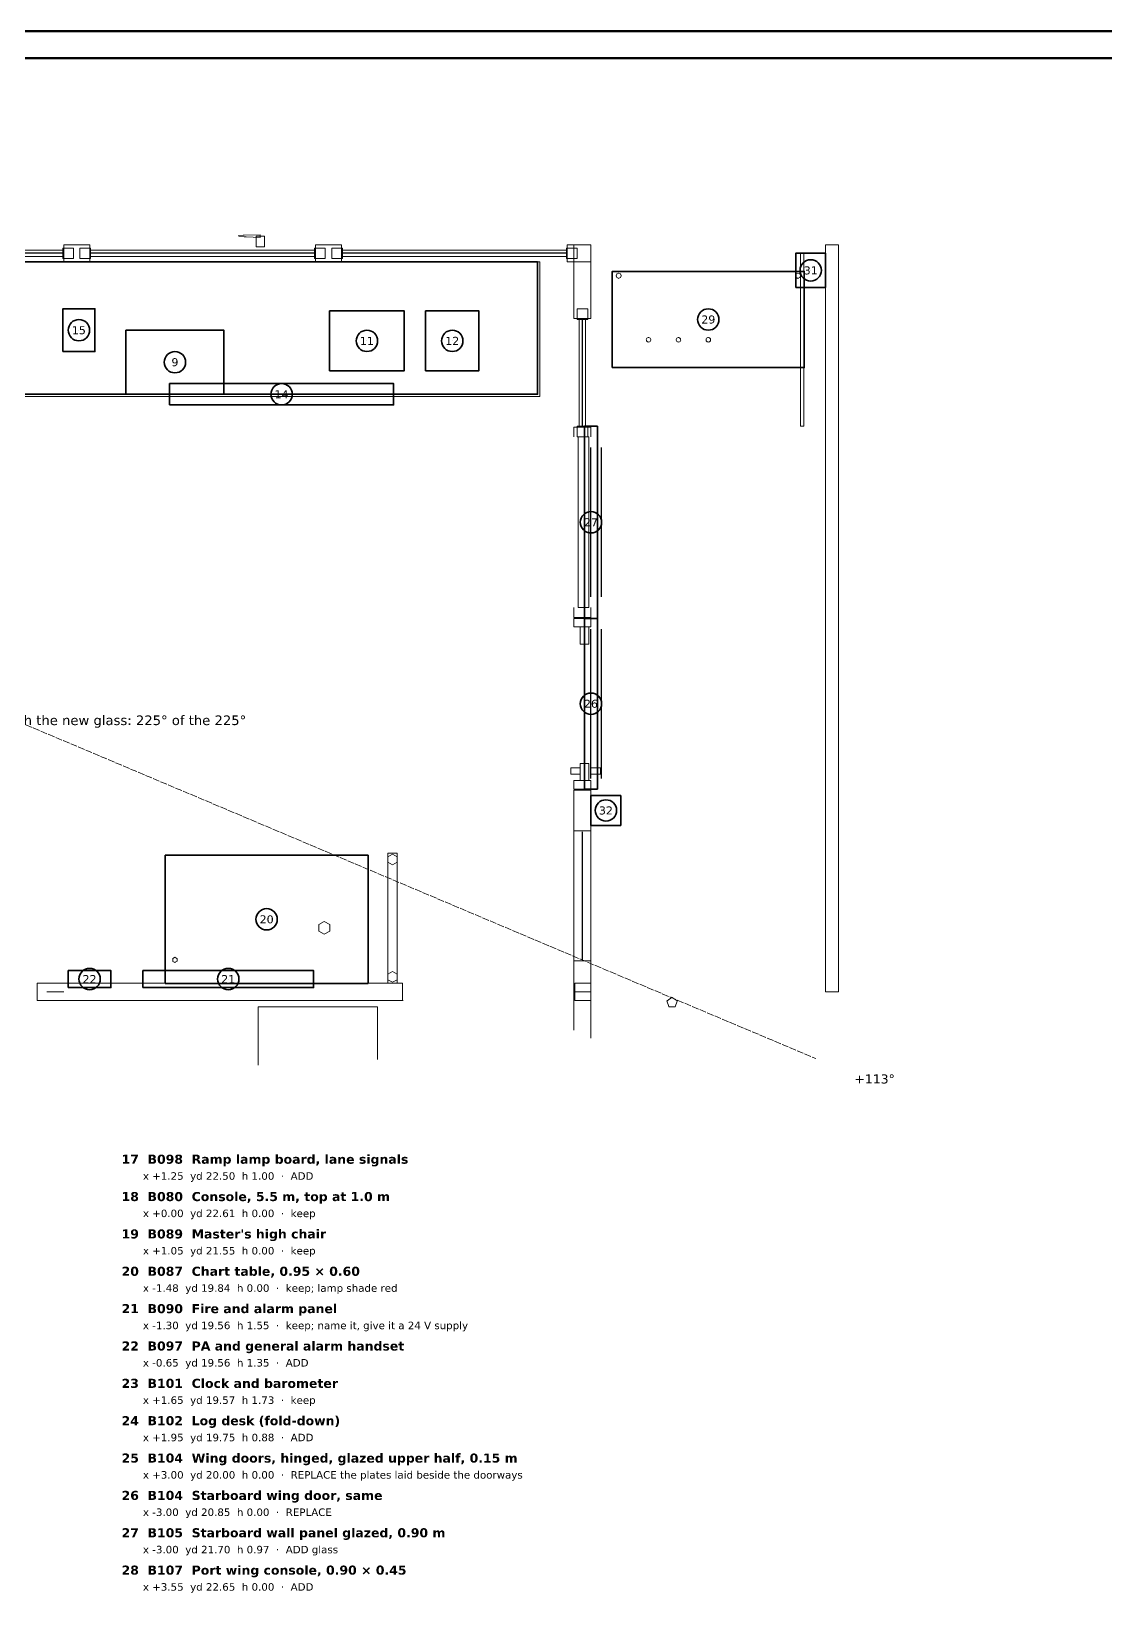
# Model space of a CAD drawing. Header units: millimetres. Extents: x 5 to 836, y 5 to 589.
# Drawn here: x 219.1 to 420.5, y 295.5 to 589 of the extents above; entities that cross this region are included whole.
import ezdxf
from ezdxf.enums import TextEntityAlignment as Align

# ---------------------------------------------------------------- set-up
doc = ezdxf.new("R2010")
doc.units = ezdxf.units.MM
doc.linetypes.add('DASHED', pattern=[1.524, 1.27, -0.254])
doc.layers.add('FRAME', color=7, linetype='CONTINUOUS', lineweight=50)
doc.layers.add('TEXT', color=7, linetype='CONTINUOUS', lineweight=18)
for name, color, linetype, lineweight, true_color in [('GLASS', 5, 'CONTINUOUS', 25, 0x1e5ac8), ('LOW', 8, 'CONTINUOUS', 13, 0x8c8c8c), ('NEW', 6, 'CONTINUOUS', 35, 0x960096), ('SIGHT', 30, 'DASHED', 18, 0xd76900)]:
    doc.layers.add(name, color=color, linetype=linetype, lineweight=lineweight, true_color=true_color)
doc.styles.add('SANS', font='DejaVuSans.ttf')
doc.styles.add('SANSB', font='DejaVuSans-Bold.ttf')

msp = doc.modelspace()

# ---------------------------------------------------------------- linework, layer by layer
at = {"layer": 'FRAME'}
for points in [[(5, 5), (836, 5), (836, 589), (5, 589)], [(10, 10), (831, 10), (831, 584), (10, 584)]]:
    msp.add_lwpolyline(points, close=True, dxfattribs=at)
at = {"layer": 'GLASS'}
for p, q in [((225, 547.4), (183, 547.4)), ((272.2, 547.4), (230.2, 547.4)), ((319.4, 547.4), (277.4, 547.4)), ((322.4, 515), (322.4, 535)), ((324, 483), (324, 511)), ((326, 483), (326, 511)), ((324, 449), (324, 477)), ((326, 449), (326, 477)), ((322.4, 415), (322.4, 439))]:
    msp.add_line(p, q, dxfattribs=at)
at = {"layer": 'LOW'}
for p, q in [((225.16, 549.01), (225.16, 547.55)), ((225.16, 549.01), (227.82, 549.01)), ((230.04, 549.01), (227.82, 549.01)), ((230.04, 549.01), (230.04, 547.26)), ((257.83, 550.67), (258.81, 550.8)), ((258.05, 550.64), (257.83, 550.67)), ((258.98, 550.5), (258.05, 550.64)), ((258.81, 550.8), (258.99, 550.82)), ((259.37, 550.48), (258.98, 550.5)), ((262.01, 550.85), (258.99, 550.82)), ((262, 550.36), (259.37, 550.48)), ((261.23, 549.59), (261.23, 550.59)), ((261.99, 550.59), (261.23, 550.59)), ((261.23, 548.6), (261.23, 549.59)), ((262, 550.59), (261.99, 550.59)), ((262.01, 550.85), (262, 550.59)), ((262.01, 550.59), (262, 550.59)), ((262, 550.59), (262, 550.59)), ((262, 550.59), (262, 550.59)), ((262, 550.59), (262, 550.59)), ((262, 550.59), (262, 550.59)), ((262, 550.59), (262, 550.59)), ((262, 550.36), (262, 550.59)), ((262.77, 550.59), (262.01, 550.59)), ((262.77, 549.61), (262.77, 550.59)), ((262.77, 548.6), (262.77, 549.61)), ((272.36, 549.01), (272.36, 547.55)), ((272.36, 549.01), (275.02, 549.01)), ((277.24, 549.01), (275.02, 549.01)), ((277.24, 549.01), (277.24, 547.26)), ((319.56, 549.01), (319.56, 547.55)), ((319.56, 549.01), (321.98, 549.01)), ((320.8, 549.01), (320.8, 542.72)), ((320.8, 549.01), (322.55, 549.01)), ((324, 549.01), (321.98, 549.01)), ((324, 549.01), (322.55, 549.01)), ((324, 549.01), (324, 541.46)), ((324, 549.01), (324, 547.26)), ((368, 549.01), (368, 421.72)), ((368, 549.01), (368.22, 549.01)), ((370.4, 549.01), (368.22, 549.01)), ((370.4, 549.01), (370.4, 536.3)), ((183, 548.01), (223.89, 548.01)), ((225, 546.81), (184.11, 546.81)), ((225, 548.01), (223.89, 548.01)), ((225, 548.39), (225, 548.25)), ((225, 548.39), (226.86, 548.39)), ((225, 546.4), (225, 548.25)), ((225, 548.01), (225, 546.84)), ((225, 546.81), (225, 546.84)), ((225, 546.4), (225.14, 546.4)), ((227, 546.4), (225.14, 546.4)), ((225.16, 545.81), (225.16, 547.55)), ((227, 548.39), (226.86, 548.39)), ((227, 548.39), (227, 546.55)), ((227, 546.4), (227, 546.55)), ((228.2, 548.39), (228.2, 548.25)), ((228.2, 548.39), (230.06, 548.39)), ((228.2, 546.4), (228.2, 548.25)), ((228.2, 546.4), (228.34, 546.4)), ((230.2, 546.4), (228.34, 546.4)), ((230.04, 545.81), (230.04, 547.26)), ((230.2, 548.39), (230.06, 548.39)), ((230.2, 548.39), (230.2, 546.55)), ((230.2, 548.01), (230.2, 547.97)), ((230.2, 548.01), (271.1, 548.01)), ((230.2, 546.81), (230.2, 547.97)), ((230.2, 546.81), (231.3, 546.81)), ((230.2, 546.4), (230.2, 546.55)), ((272.2, 546.81), (231.3, 546.81)), ((261.23, 548.6), (261.99, 548.6)), ((262, 548.6), (261.99, 548.6)), ((262.01, 548.6), (262, 548.6)), ((262, 548.6), (262, 548.6)), ((262, 548.6), (262, 548.6)), ((262, 548.6), (262, 548.6)), ((262.77, 548.6), (262.01, 548.6)), ((272.2, 548.01), (271.1, 548.01)), ((272.2, 548.39), (272.2, 548.25)), ((272.2, 548.39), (274.06, 548.39)), ((272.2, 546.4), (272.2, 548.25)), ((272.2, 548.01), (272.2, 546.84)), ((272.2, 546.81), (272.2, 546.84)), ((272.2, 546.4), (272.34, 546.4)), ((274.2, 546.4), (272.34, 546.4)), ((272.36, 545.81), (272.36, 547.55)), ((274.2, 548.39), (274.06, 548.39)), ((274.2, 548.39), (274.2, 546.55)), ((274.2, 546.4), (274.2, 546.55)), ((275.4, 548.39), (275.4, 548.25)), ((275.4, 548.39), (277.26, 548.39)), ((275.4, 546.4), (275.4, 548.25)), ((275.4, 546.4), (275.54, 546.4)), ((277.4, 546.4), (275.54, 546.4)), ((277.24, 545.81), (277.24, 547.26)), ((277.4, 548.39), (277.26, 548.39)), ((277.4, 548.39), (277.4, 546.55)), ((277.4, 548.01), (277.4, 547.97)), ((277.4, 548.01), (318.29, 548.01)), ((277.4, 546.81), (277.4, 547.97)), ((277.4, 546.81), (278.51, 546.81)), ((277.4, 546.4), (277.4, 546.55)), ((319.4, 546.81), (278.51, 546.81)), ((319.4, 548.01), (318.29, 548.01)), ((319.4, 548.39), (319.4, 548.25)), ((319.4, 548.39), (321.26, 548.39)), ((319.4, 546.4), (319.4, 548.25)), ((319.4, 548.01), (319.4, 546.84)), ((319.4, 546.81), (319.4, 546.84)), ((319.4, 546.4), (319.54, 546.4)), ((321.4, 546.4), (319.54, 546.4)), ((319.56, 545.81), (319.56, 547.55)), ((321.4, 548.39), (321.26, 548.39)), ((321.4, 548.39), (321.4, 546.55)), ((321.4, 546.4), (321.4, 546.55)), ((324, 545.81), (324, 547.26)), ((362.4, 547.41), (367.44, 547.41)), ((362.4, 541.64), (362.4, 547.41)), ((363.28, 547.41), (363.87, 547.41)), ((363.28, 517.71), (363.28, 547.41)), ((363.87, 547.41), (363.92, 547.41)), ((363.92, 544.7), (363.92, 547.41)), ((367.44, 547.41), (368, 547.41)), ((368, 546.77), (368, 547.41)), ((368, 541), (368, 546.77)), ((94.07, 545.81), (314.4, 545.81)), ((225.16, 545.81), (227.38, 545.81)), ((230.04, 545.81), (227.38, 545.81)), ((272.36, 545.81), (274.58, 545.81)), ((277.24, 545.81), (274.58, 545.81)), ((314.4, 520.66), (314.4, 545.81)), ((319.56, 545.81), (321.58, 545.81)), ((324, 545.81), (321.58, 545.81)), ((328.72, 543.2), (328.85, 543.52)), ((328.73, 543.18), (328.72, 543.2)), ((328.86, 542.86), (328.73, 543.18)), ((328.85, 543.52), (328.86, 543.54)), ((328.86, 543.54), (329.18, 543.66)), ((329.18, 543.66), (329.2, 543.67)), ((329.2, 543.67), (329.52, 543.55)), ((329.52, 543.55), (329.54, 543.54)), ((329.54, 543.54), (329.67, 543.22)), ((329.68, 543.2), (329.55, 542.88)), ((329.67, 543.22), (329.68, 543.2)), ((362.32, 543.2), (362.45, 543.52)), ((362.33, 543.18), (362.32, 543.2)), ((362.46, 542.86), (362.33, 543.18)), ((362.45, 543.52), (362.46, 543.54)), ((362.46, 543.54), (362.78, 543.66)), ((362.78, 543.66), (362.8, 543.67)), ((362.8, 543.67), (363.12, 543.55)), ((363.12, 543.55), (363.14, 543.54)), ((363.14, 543.54), (363.27, 543.22)), ((363.28, 543.2), (363.15, 542.88)), ((363.27, 543.22), (363.28, 543.2)), ((363.92, 515.01), (363.92, 544.7)), ((320.8, 535.17), (320.8, 542.72)), ((324, 535.17), (324, 541.46)), ((328.88, 542.85), (328.86, 542.86)), ((329.2, 542.71), (328.88, 542.85)), ((329.22, 542.72), (329.2, 542.71)), ((329.54, 542.86), (329.22, 542.72)), ((329.55, 542.88), (329.54, 542.86)), ((362.4, 541), (362.4, 541.64)), ((367.44, 541), (362.4, 541)), ((362.48, 542.85), (362.46, 542.86)), ((362.8, 542.71), (362.48, 542.85)), ((362.82, 542.72), (362.8, 542.71)), ((363.14, 542.86), (362.82, 542.72)), ((363.15, 542.88), (363.14, 542.86)), ((368, 541), (367.44, 541)), ((320.8, 535.17), (322.26, 535.17)), ((321.4, 537.01), (321.4, 536.85)), ((321.4, 537.01), (323.24, 537.01)), ((321.4, 535), (321.4, 536.85)), ((321.4, 535), (321.56, 535)), ((323.4, 535), (321.56, 535)), ((321.8, 535), (321.8, 534.41)), ((321.8, 535), (322.96, 535)), ((321.8, 515.01), (321.8, 534.41)), ((324, 535.17), (322.26, 535.17)), ((323, 535), (322.96, 535)), ((323, 535), (323, 515.6)), ((323.4, 537.01), (323.24, 537.01)), ((323.4, 537.01), (323.4, 535.16)), ((323.4, 535), (323.4, 535.16)), ((370.4, 409.01), (370.4, 536.3)), ((334.37, 531.26), (334.42, 531.38)), ((334.39, 531.12), (334.37, 531.26)), ((334.42, 531.38), (334.49, 531.52)), ((334.49, 531.52), (334.6, 531.57)), ((334.6, 531.57), (334.73, 531.62)), ((334.73, 531.62), (334.85, 531.61)), ((334.85, 531.61), (335, 531.58)), ((335, 531.58), (335.08, 531.5)), ((335.08, 531.5), (335.19, 531.39)), ((335.19, 531.39), (335.21, 531.28)), ((335.21, 531.28), (335.24, 531.13)), ((339.96, 531.26), (340.02, 531.38)), ((339.99, 531.12), (339.96, 531.26)), ((340.02, 531.38), (340.09, 531.52)), ((340.09, 531.52), (340.2, 531.57)), ((340.2, 531.57), (340.33, 531.62)), ((340.33, 531.62), (340.45, 531.61)), ((340.45, 531.61), (340.6, 531.58)), ((340.6, 531.58), (340.69, 531.5)), ((340.69, 531.5), (340.79, 531.39)), ((340.79, 531.39), (340.81, 531.28)), ((340.81, 531.28), (340.83, 531.13)), ((345.57, 531.26), (345.62, 531.38)), ((345.59, 531.12), (345.57, 531.26)), ((345.62, 531.38), (345.69, 531.52)), ((345.69, 531.52), (345.8, 531.57)), ((345.8, 531.57), (345.93, 531.62)), ((345.93, 531.62), (346.05, 531.61)), ((346.05, 531.61), (346.2, 531.58)), ((346.2, 531.58), (346.28, 531.5)), ((346.28, 531.5), (346.39, 531.39)), ((346.39, 531.39), (346.41, 531.28)), ((346.41, 531.28), (346.43, 531.13)), ((334.41, 531), (334.39, 531.12)), ((334.51, 530.9), (334.41, 531)), ((334.6, 530.81), (334.51, 530.9)), ((334.75, 530.79), (334.6, 530.81)), ((334.87, 530.77), (334.75, 530.79)), ((335, 530.84), (334.87, 530.77)), ((335.11, 530.9), (335, 530.84)), ((335.18, 531.03), (335.11, 530.9)), ((335.24, 531.13), (335.18, 531.03)), ((340.01, 531), (339.99, 531.12)), ((340.11, 530.9), (340.01, 531)), ((340.2, 530.81), (340.11, 530.9)), ((340.35, 530.79), (340.2, 530.81)), ((340.47, 530.77), (340.35, 530.79)), ((340.6, 530.84), (340.47, 530.77)), ((340.71, 530.9), (340.6, 530.84)), ((340.78, 531.03), (340.71, 530.9)), ((340.83, 531.13), (340.78, 531.03)), ((345.61, 531), (345.59, 531.12)), ((345.72, 530.9), (345.61, 531)), ((345.8, 530.81), (345.72, 530.9)), ((345.95, 530.79), (345.8, 530.81)), ((346.07, 530.77), (345.95, 530.79)), ((346.2, 530.84), (346.07, 530.77)), ((346.31, 530.9), (346.2, 530.84)), ((346.38, 531.03), (346.31, 530.9)), ((346.43, 531.13), (346.38, 531.03)), ((314.4, 520.6), (94.07, 520.6)), ((314.4, 520.6), (314.4, 520.66)), ((363.28, 515.01), (363.28, 517.71)), ((320.8, 514.84), (322.55, 514.84)), ((320.8, 514.84), (320.8, 513.06)), ((321.4, 515.01), (321.4, 514.85)), ((321.4, 515.01), (323.24, 515.01)), ((321.4, 513), (321.4, 514.85)), ((321.8, 515.01), (321.83, 515.01)), ((323, 515.01), (321.83, 515.01)), ((324, 514.84), (322.55, 514.84)), ((323, 515.01), (323, 515.6)), ((323.4, 515.01), (323.24, 515.01)), ((323.4, 515.01), (323.4, 513.16)), ((324, 514.84), (324, 514.77)), ((324, 514.77), (324, 513)), ((363.87, 515.01), (363.28, 515.01)), ((363.92, 515.01), (363.87, 515.01)), ((320.8, 513.06), (320.8, 513)), ((321.4, 513), (321.56, 513)), ((323.4, 513), (321.56, 513)), ((321.6, 513), (322.4, 513)), ((321.6, 500.23), (321.6, 513)), ((322.4, 513), (323.6, 513)), ((323.4, 513), (323.4, 513.16)), ((323.6, 493.77), (323.6, 513)), ((321.6, 481.01), (321.6, 500.23)), ((323.6, 481.01), (323.6, 493.77)), ((320.8, 479.23), (320.8, 481.01)), ((320.8, 479.17), (320.8, 479.23)), ((320.8, 479.17), (322.26, 479.17)), ((320.8, 479), (322.46, 479)), ((320.8, 478.17), (320.8, 479)), ((322.4, 481.01), (321.6, 481.01)), ((324, 479.17), (322.26, 479.17)), ((323.6, 481.01), (322.4, 481.01)), ((322.46, 479), (324, 479)), ((324, 480.94), (324, 481.01)), ((324, 479.17), (324, 480.94)), ((324, 478.22), (324, 479)), ((320.8, 477.4), (320.8, 478.17)), ((322.46, 477.4), (320.8, 477.4)), ((322, 477.4), (323.5, 477.4)), ((322, 474.39), (322, 477.4)), ((324, 477.4), (322.46, 477.4)), ((323.5, 477.4), (323.6, 477.4)), ((323.6, 477.19), (323.6, 477.4)), ((323.6, 474.19), (323.6, 477.19)), ((324, 477.4), (324, 478.22)), ((322, 474.19), (322, 474.39)), ((323.5, 474.19), (322, 474.19)), ((322.8, 453.21), (322.8, 474.19)), ((323.6, 474.19), (323.5, 474.19)), ((322.8, 451.81), (322.8, 453.21)), ((320.2, 451), (321.64, 451)), ((320.2, 450.04), (320.2, 451)), ((320.2, 449.8), (320.2, 450.04)), ((321.64, 449.8), (320.2, 449.8)), ((321.64, 451), (322, 451)), ((322, 449.8), (321.64, 449.8)), ((322, 451.81), (323.5, 451.81)), ((322, 448.81), (322, 451.81)), ((322, 450.76), (322, 451)), ((322, 449.8), (322, 450.76)), ((323.5, 451.81), (323.6, 451.81)), ((323.6, 451.61), (323.6, 451.81)), ((323.6, 448.6), (323.6, 451.61)), ((324, 451), (325.44, 451)), ((324, 450.04), (324, 451)), ((324, 449.8), (324, 450.04)), ((325.44, 449.8), (324, 449.8)), ((325.44, 451), (325.8, 451)), ((325.8, 449.8), (325.44, 449.8)), ((325.8, 450.76), (325.8, 451)), ((325.8, 449.8), (325.8, 450.76)), ((320.8, 448.6), (322.46, 448.6)), ((320.8, 447.78), (320.8, 448.6)), ((320.8, 447), (320.8, 447.78)), ((322.46, 447), (320.8, 447)), ((320.8, 446.83), (320.8, 443.35)), ((320.8, 446.83), (322.55, 446.83)), ((322, 448.6), (322, 448.81)), ((323.5, 448.6), (322, 448.6)), ((322.46, 448.6), (324, 448.6)), ((324, 447), (322.46, 447)), ((324, 446.83), (322.55, 446.83)), ((323.6, 448.6), (323.5, 448.6)), ((324, 447.83), (324, 448.6)), ((324, 447), (324, 447.83)), ((324, 446.83), (324, 442.65)), ((320.8, 439.16), (320.8, 443.35)), ((324, 439.16), (324, 442.65)), ((320.8, 439.16), (320.8, 416.97)), ((320.8, 439.16), (321.08, 439.16)), ((320.8, 439.16), (322.26, 439.16)), ((324, 439.16), (321.08, 439.16)), ((324, 439.16), (322.26, 439.16)), ((324, 439.16), (324, 437.03)), ((285.94, 422.74), (285.94, 435)), ((285.94, 435), (286.79, 435)), ((286.8, 434.81), (285.94, 434.29)), ((286.79, 435), (286.8, 435)), ((287.67, 435), (286.8, 435)), ((286.8, 435), (286.8, 435)), ((287.67, 434.29), (286.8, 434.81)), ((286.8, 434.81), (286.8, 434.81)), ((287.67, 422.87), (287.67, 435)), ((324, 414.84), (324, 437.03)), ((285.94, 434.29), (285.94, 434.29)), ((285.94, 434.29), (285.94, 433.29)), ((285.94, 433.29), (285.94, 433.29)), ((285.94, 433.29), (286.8, 432.8)), ((286.8, 432.8), (287.67, 433.29)), ((286.8, 432.8), (286.8, 432.8)), ((287.67, 433.29), (287.67, 434.29)), ((287.67, 434.29), (287.67, 434.29)), ((287.67, 433.29), (287.67, 433.29)), ((285.94, 410.61), (285.94, 422.74)), ((287.67, 410.61), (287.67, 422.87)), ((274, 422.21), (272.96, 421.61)), ((272.96, 421.61), (272.96, 421.61)), ((272.96, 421.61), (272.96, 420.39)), ((272.96, 420.39), (272.96, 420.39)), ((272.96, 420.39), (274, 419.79)), ((274, 422.21), (274, 422.2)), ((275.04, 421.61), (274, 422.2)), ((274, 419.79), (275.04, 420.39)), ((274, 419.79), (274, 419.79)), ((275.04, 421.61), (275.04, 421.6)), ((275.04, 420.39), (275.04, 421.6)), ((275.04, 420.39), (275.04, 420.39)), ((368, 409.01), (368, 421.72)), ((320.8, 414.84), (320.8, 416.97)), ((245.59, 415.24), (245.95, 415.45)), ((245.59, 415.24), (245.59, 415.18)), ((245.59, 414.75), (245.59, 415.18)), ((245.59, 414.75), (245.64, 414.72)), ((246, 414.52), (245.64, 414.72)), ((246, 415.48), (245.95, 415.45)), ((246, 415.48), (246.36, 415.27)), ((246, 414.52), (246.05, 414.55)), ((246.42, 414.75), (246.05, 414.55)), ((246.42, 415.24), (246.36, 415.27)), ((246.42, 415.24), (246.42, 414.81)), ((246.42, 414.75), (246.42, 414.81)), ((320.8, 414.84), (320.8, 412.19)), ((320.8, 414.84), (322.55, 414.84)), ((320.8, 414.84), (323.72, 414.84)), ((324, 414.84), (322.55, 414.84)), ((324, 414.84), (323.72, 414.84)), ((324, 414.84), (324, 411.66)), ((286.8, 412.81), (285.94, 412.3)), ((285.94, 412.3), (285.94, 412.3)), ((285.94, 412.3), (285.94, 411.29)), ((285.94, 411.29), (285.94, 411.29)), ((285.94, 411.29), (286.8, 410.8)), ((287.67, 412.3), (286.8, 412.81)), ((286.8, 412.81), (286.8, 412.81)), ((286.8, 410.8), (287.67, 411.29)), ((287.67, 411.29), (287.67, 412.3)), ((287.67, 412.3), (287.67, 412.3)), ((287.67, 411.29), (287.67, 411.29)), ((320.8, 409.01), (320.8, 412.19)), ((324, 409.01), (324, 411.66)), ((220.16, 410.61), (220.16, 409.15)), ((220.16, 410.61), (257.51, 410.61)), ((220.16, 407.4), (220.16, 409.15)), ((222, 409.01), (223.75, 409.01)), ((225.2, 409.01), (223.75, 409.01)), ((288.64, 410.61), (257.51, 410.61)), ((285.94, 410.61), (286.79, 410.61)), ((286.8, 410.61), (286.79, 410.61)), ((286.8, 410.8), (286.8, 410.8)), ((287.67, 410.61), (286.8, 410.61)), ((286.8, 410.61), (286.8, 410.61)), ((288.64, 410.61), (288.64, 408.86)), ((288.64, 407.4), (288.64, 408.86)), ((320.8, 409.01), (322.26, 409.01)), ((320.8, 409.01), (320.8, 401.8)), ((320.8, 409.01), (322.55, 409.01)), ((320.96, 410.61), (320.96, 409.15)), ((320.96, 410.61), (322.62, 410.61)), ((320.96, 407.4), (320.96, 409.15)), ((324, 409.01), (322.26, 409.01)), ((324, 409.01), (322.55, 409.01)), ((324, 410.61), (322.62, 410.61)), ((324, 410.61), (324, 408.86)), ((324, 409.01), (324, 400.36)), ((324, 407.4), (324, 408.86)), ((339.2, 408), (338.29, 407.35)), ((339.2, 408), (339.25, 407.97)), ((368, 409.01), (370.18, 409.01)), ((370.4, 409.01), (370.18, 409.01)), ((220.16, 407.4), (251.29, 407.4)), ((288.64, 407.4), (251.29, 407.4)), ((261.6, 406.21), (261.6, 395.26)), ((261.6, 406.21), (272.21, 406.21)), ((284, 406.21), (272.21, 406.21)), ((284, 406.21), (284, 396.35)), ((285.6, 407.4), (287.35, 407.4)), ((288.8, 407.4), (287.35, 407.4)), ((320.96, 407.4), (322.34, 407.4)), ((324, 407.4), (322.34, 407.4)), ((338.25, 407.32), (338.29, 407.35)), ((338.25, 407.32), (338.59, 406.24)), ((338.61, 406.19), (338.59, 406.24)), ((338.61, 406.19), (339.73, 406.19)), ((340.15, 407.32), (339.25, 407.97)), ((339.79, 406.19), (339.73, 406.19)), ((339.79, 406.19), (340.14, 407.26)), ((340.15, 407.32), (340.14, 407.26))]:
    msp.add_line(p, q, dxfattribs=at)
at = {"layer": 'NEW'}
for p, q in [((365.2, 544.2), (365.2, 544.2)), ((346, 535), (346, 535)), ((228, 533), (228, 533)), ((282, 531), (282, 531)), ((298, 531), (298, 531)), ((246, 527), (246, 527)), ((266, 521), (266, 521)), ((324, 497), (324, 497)), ((324, 463), (324, 463)), ((326.8, 443), (326.8, 443)), ((263.2, 422.6), (263.2, 422.6)), ((230, 411.4), (230, 411.4)), ((256, 411.4), (256, 411.4))]:
    msp.add_line(p, q, dxfattribs=at)
for points in [[(362.4, 541), (368, 541), (368, 547.4), (362.4, 547.4)], [(94, 521), (314, 521), (314, 545.8), (94, 545.8)], [(328, 526), (364, 526), (364, 544), (328, 544)], [(225, 529), (231, 529), (231, 537), (225, 537)], [(275, 525.4), (289, 525.4), (289, 536.6), (275, 536.6)], [(293, 525.4), (303, 525.4), (303, 536.6), (293, 536.6)], [(236.8, 521), (255.2, 521), (255.2, 533), (236.8, 533)], [(245, 519), (287, 519), (287, 523), (245, 523)], [(322.8, 479), (325.2, 479), (325.2, 515), (322.8, 515)], [(322.8, 447), (325.2, 447), (325.2, 479), (322.8, 479)], [(324, 440.2), (329.6, 440.2), (329.6, 445.8), (324, 445.8)], [(244.2, 410.6), (282.2, 410.6), (282.2, 434.6), (244.2, 434.6)], [(226, 409.8), (234, 409.8), (234, 413), (226, 413)], [(240, 409.8), (272, 409.8), (272, 413), (240, 413)]]:
    msp.add_lwpolyline(points, close=True, dxfattribs=at)
for centre in [(365.2, 544.2), (228, 533), (346, 535), (282, 531), (298, 531), (246, 527), (266, 521), (324, 497), (324, 463), (326.8, 443), (263.2, 422.6), (230, 411.4), (256, 411.4)]:
    msp.add_circle(centre, 2, dxfattribs=at)
at = {"layer": 'SIGHT'}
msp.add_line((204, 465), (366.13, 396.51), dxfattribs=at)

# ---------------------------------------------------------------- texts
at = {"layer": 'NEW', "style": 'SANS'}
for s, p in [('31', (365.2, 544.2)), ('29', (346, 535)), ('15', (228, 533)), ('11', (282, 531)), ('12', (298, 531)), ('9', (246, 527)), ('14', (266, 521)), ('27', (324, 497)), ('26', (324, 463)), ('32', (326.8, 443)), ('20', (263.2, 422.6)), ('22', (230, 411.4)), ('21', (256, 411.4))]:
    msp.add_text(s, height=1.5, dxfattribs=at).set_placement(p, align=Align.MIDDLE_CENTER)
for s, p in [('x +1.25  yd 22.50  h 1.00  ·  ADD', (240, 373.8)), ('x +0.00  yd 22.61  h 0.00  ·  keep', (240, 366.8)), ('x +1.05  yd 21.55  h 0.00  ·  keep', (240, 359.8)), ('x -1.48  yd 19.84  h 0.00  ·  keep; lamp shade red', (240, 352.8)), ('x -1.30  yd 19.56  h 1.55  ·  keep; name it, give it a 24 V supply', (240, 345.8)), ('x -0.65  yd 19.56  h 1.35  ·  ADD', (240, 338.8)), ('x +1.65  yd 19.57  h 1.73  ·  keep', (240, 331.8)), ('x +1.95  yd 19.75  h 0.88  ·  ADD', (240, 324.8)), ('x +3.00  yd 20.00  h 0.00  ·  REPLACE the plates laid beside the doorways', (240, 317.8)), ('x -3.00  yd 20.85  h 0.00  ·  REPLACE', (240, 310.8)), ('x -3.00  yd 21.70  h 0.97  ·  ADD glass', (240, 303.8)), ('x +3.55  yd 22.65  h 0.00  ·  ADD', (240, 296.8))]:
    msp.add_text(s, height=1.4, dxfattribs=at).set_placement(p)
at = {"layer": 'SIGHT', "style": 'SANS'}
msp.add_text('EYE · with the new glass: 225° of the 225°', height=1.8, dxfattribs=at).set_placement((207, 459))
msp.add_text('+113°', height=1.7, dxfattribs=at).set_placement((377.18, 391.84), align=Align.CENTER)
at = {"layer": 'TEXT', "style": 'SANSB'}
for s, p in [('17  B098  Ramp lamp board, lane signals', (236, 376.8)), ('18  B080  Console, 5.5 m, top at 1.0 m', (236, 369.8)), ("19  B089  Master's high chair", (236, 362.8)), ('20  B087  Chart table, 0.95 × 0.60', (236, 355.8)), ('21  B090  Fire and alarm panel', (236, 348.8)), ('22  B097  PA and general alarm handset', (236, 341.8)), ('23  B101  Clock and barometer', (236, 334.8)), ('24  B102  Log desk (fold-down)', (236, 327.8)), ('25  B104  Wing doors, hinged, glazed upper half, 0.15 m ', (236, 320.8)), ('26  B104  Starboard wing door, same', (236, 313.8)), ('27  B105  Starboard wall panel glazed, 0.90 m', (236, 306.8)), ('28  B107  Port wing console, 0.90 × 0.45', (236, 299.8))]:
    msp.add_text(s, height=1.7, dxfattribs=at).set_placement(p)

doc.saveas('drawing.dxf')
